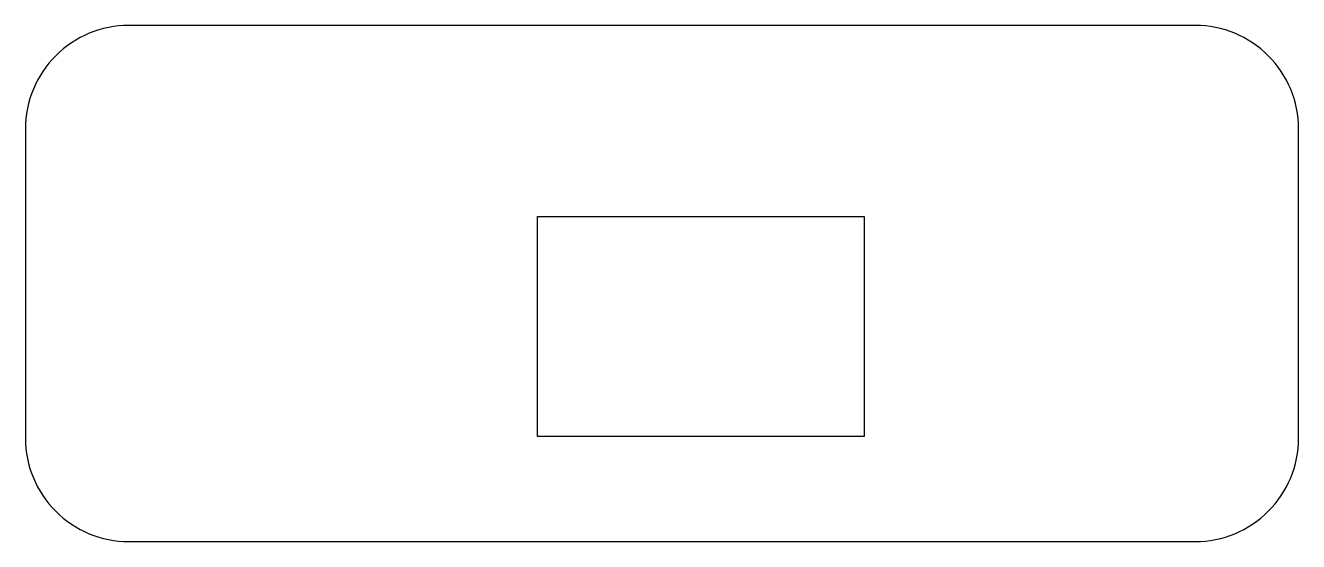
# Model space of a CAD drawing. Header units: millimetres. Extents: x -283.4 to -246.4, y 60 to 75.
import ezdxf

# ---------------------------------------------------------------- set-up
doc = ezdxf.new("R2010")
doc.units = ezdxf.units.MM
doc.layers.get('0').update_dxf_attribs({"linetype": 'CONTINUOUS'})

msp = doc.modelspace()

# ---------------------------------------------------------------- linework, layer by layer
msp.add_lwpolyline([(-249.379, 75), (-280.379, 75, 0.414214), (-283.379, 72), (-283.379, 63, 0.414214), (-280.379, 60), (-249.379, 60, 0.414214), (-246.379, 63), (-246.379, 72, 0.414214)], format="xyb", close=True)
msp.add_lwpolyline([(-259, 63.05), (-268.5, 63.05), (-268.5, 69.45), (-259, 69.45)], close=True)

doc.saveas('drawing.dxf')
